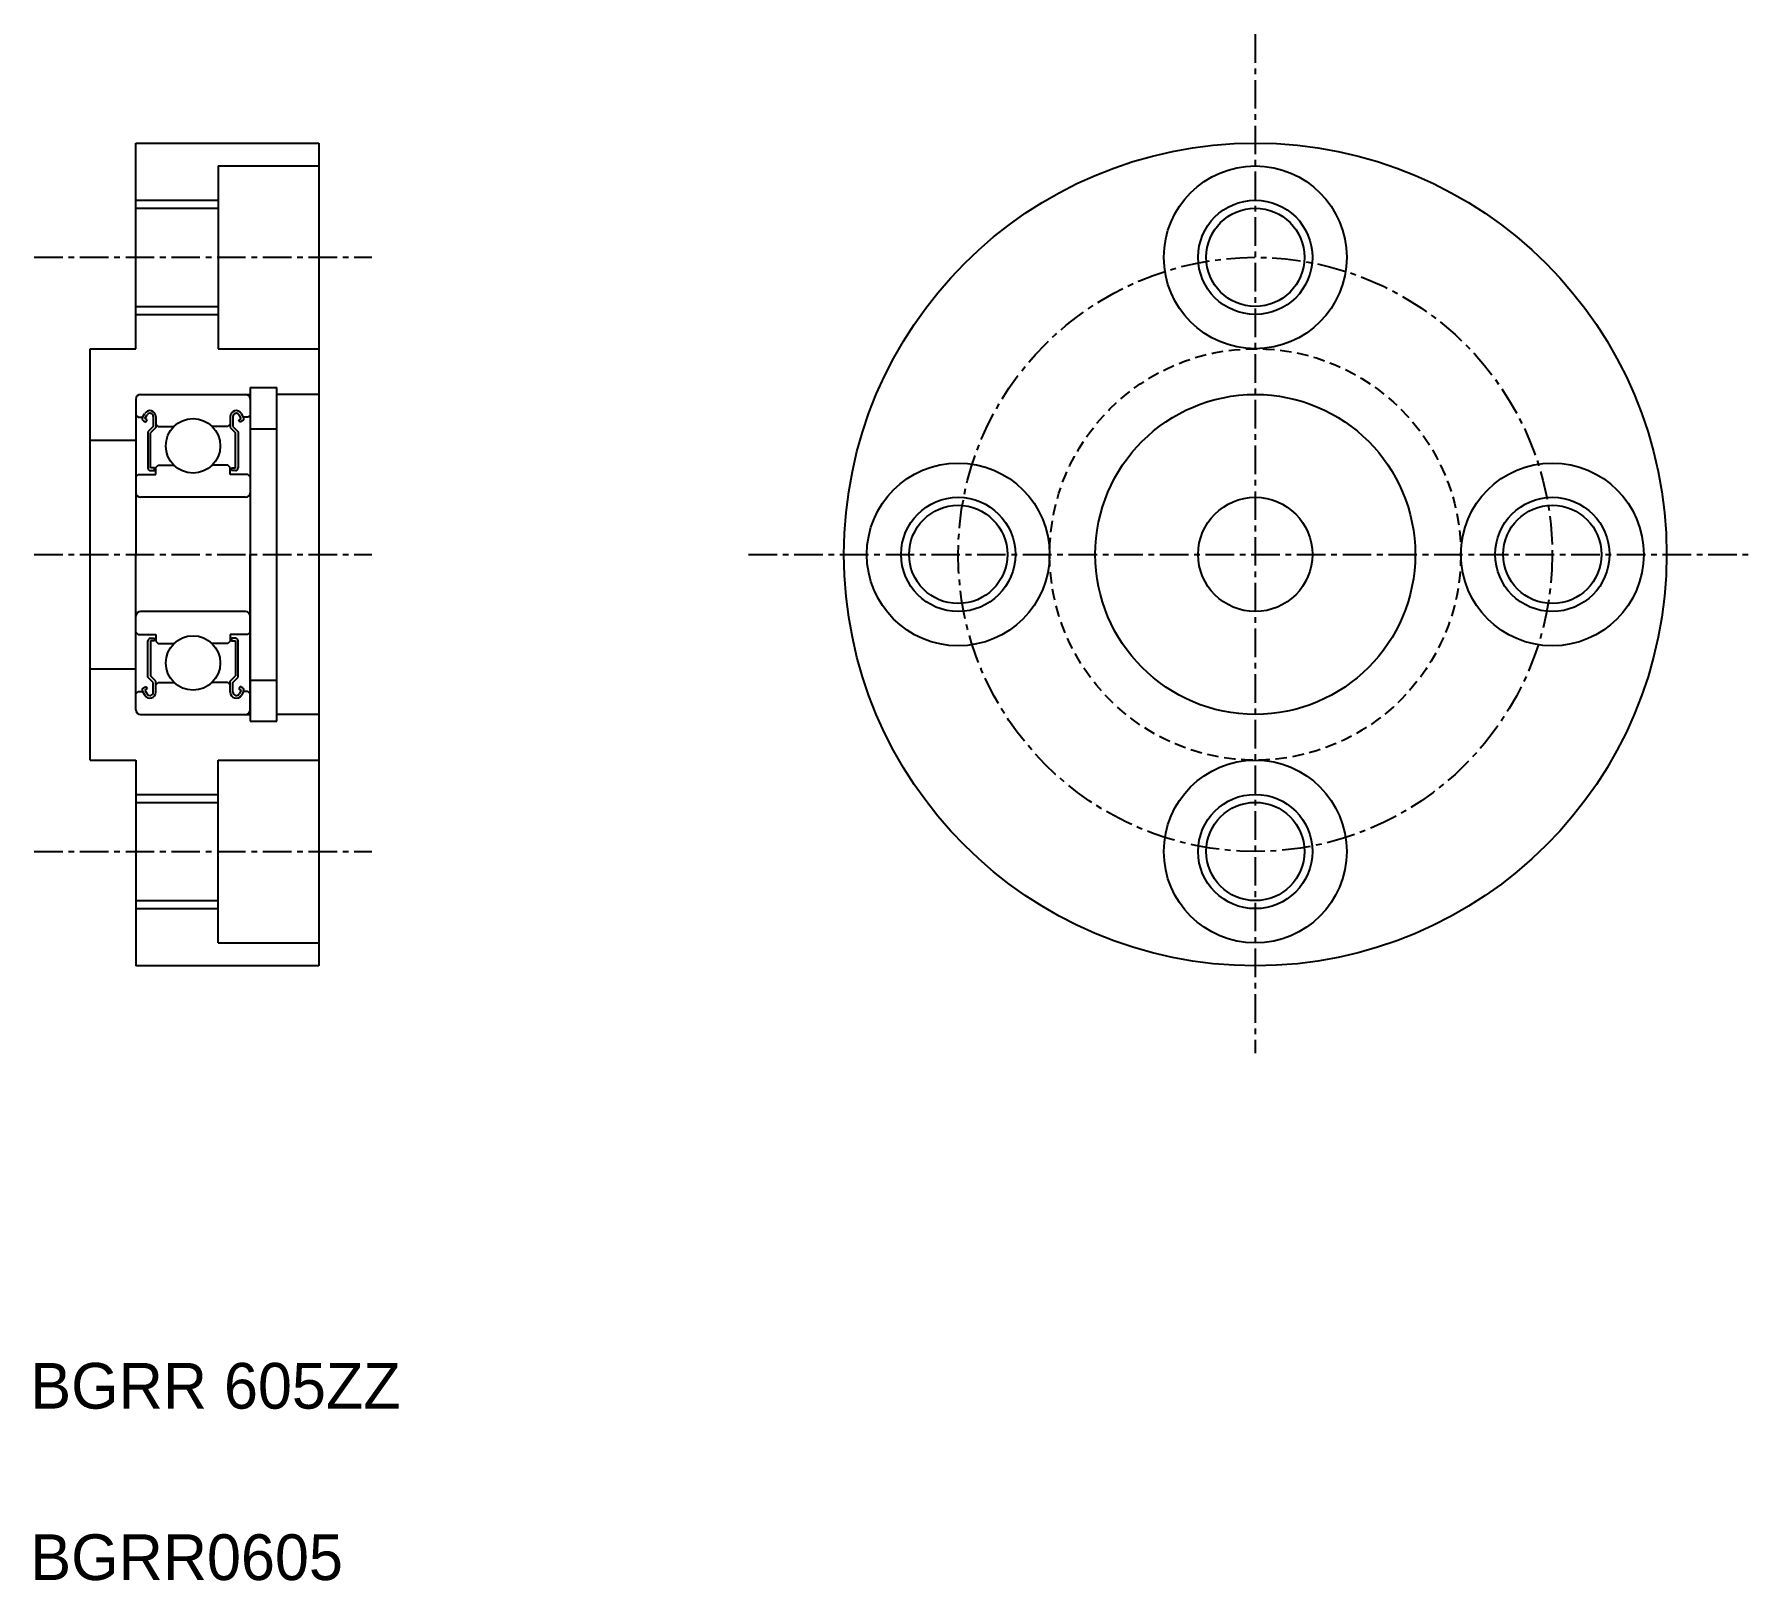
# Model space of a CAD drawing. Extents: x 129.8 to 204.9, y 83.6 to 151.3.
import ezdxf

# ---------------------------------------------------------------- set-up
doc = ezdxf.new("R2010")
doc.units = 0
doc.linetypes.add('CENTER', pattern=[2, 1.25, -0.25, 0.25, -0.25])
doc.linetypes.add('DASHED', pattern=[0.75, 0.5, -0.25])
doc.layers.get('0').update_dxf_attribs({"linetype": 'CONTINUOUS'})
doc.layers.add('CENTER', color=1, linetype='CENTER')

msp = doc.modelspace()

# ---------------------------------------------------------------- linework, layer by layer
at = {"color": 7, "linetype": 'CONTINUOUS'}
for p, q in [((134.283, 146.5), (142.283, 146.5)), ((134.283, 137.5), (134.283, 146.5)), ((142.283, 146.5), (142.283, 110.5)), ((137.883, 145.5), (137.883, 137.5)), ((137.883, 145.5), (142.283, 145.5)), ((137.883, 144.75), (137.883, 138.25)), ((134.283, 143.65), (137.883, 143.65)), ((134.283, 139.35), (137.883, 139.35)), ((132.283, 119.5), (132.283, 137.5)), ((132.283, 137.5), (134.283, 137.5)), ((137.883, 137.5), (142.283, 137.5)), ((134.283, 135.3), (134.283, 128.5)), ((134.483, 135.5), (139.283, 135.5)), ((139.283, 135.8), (139.283, 128.5)), ((139.283, 135.8), (140.443, 135.8)), ((139.283, 135.3), (139.283, 121.2)), ((140.443, 121.2), (140.443, 135.8)), ((142.283, 135.5), (140.443, 135.5)), ((134.283, 134.6), (134.383, 134.5)), ((134.383, 134.5), (134.574, 134.5)), ((134.574, 134.5), (134.669, 134.66)), ((134.616, 134.341), (134.717, 134.282)), ((134.674, 134.441), (134.769, 134.602)), ((134.775, 134.383), (134.674, 134.441)), ((134.717, 134.282), (134.775, 134.383)), ((135.039, 134.53), (135.039, 134.1)), ((135.156, 134.53), (135.156, 134.051)), ((138.41, 134.53), (138.41, 134.051)), ((138.526, 134.53), (138.526, 134.1)), ((138.79, 134.383), (138.891, 134.441)), ((138.848, 134.282), (138.79, 134.383)), ((138.891, 134.441), (138.796, 134.602)), ((138.949, 134.341), (138.848, 134.282)), ((138.992, 134.5), (138.897, 134.66)), ((139.183, 134.5), (138.992, 134.5)), ((139.283, 134.6), (139.183, 134.5)), ((135.039, 134.1), (134.806, 133.867)), ((134.806, 133.867), (134.806, 132.286)), ((135.156, 134.051), (134.923, 133.819)), ((134.923, 132.286), (134.923, 133.819)), ((135.156, 134.2), (135.256, 134.1)), ((135.256, 134.1), (135.949, 134.1)), ((138.31, 134.1), (137.616, 134.1)), ((138.41, 134.2), (138.31, 134.1)), ((138.41, 134.051), (138.642, 133.819)), ((138.526, 134.1), (138.759, 133.867)), ((138.642, 132.286), (138.642, 133.819)), ((138.759, 133.867), (138.759, 132.286)), ((139.283, 134), (140.443, 134)), ((132.283, 133.5), (134.283, 133.5)), ((135.097, 132.286), (134.923, 132.286)), ((134.923, 132.17), (135.097, 132.17)), ((135.097, 132.17), (135.097, 132.286)), ((135.156, 132.3), (135.256, 132.4)), ((135.156, 132), (135.156, 132.3)), ((135.256, 132.4), (135.949, 132.4)), ((138.31, 132.4), (137.616, 132.4)), ((138.41, 132.3), (138.31, 132.4)), ((138.41, 132), (138.41, 132.3)), ((138.468, 132.17), (138.468, 132.286)), ((138.468, 132.286), (138.642, 132.286)), ((138.642, 132.17), (138.468, 132.17)), ((134.283, 131.9), (134.383, 132)), ((134.383, 132), (135.156, 132)), ((139.183, 132), (138.41, 132)), ((139.283, 131.9), (139.183, 132)), ((139.083, 131), (134.483, 131)), ((132.283, 128.5), (132.283, 128.5)), ((134.283, 121.7), (134.283, 128.5)), ((139.283, 121.7), (139.283, 128.5)), ((139.083, 126), (134.483, 126)), ((134.283, 125.1), (134.383, 125)), ((134.383, 125), (135.156, 125)), ((134.806, 123.132), (134.806, 124.713)), ((134.923, 124.83), (135.097, 124.83)), ((134.923, 124.713), (134.923, 123.181)), ((135.097, 124.713), (134.923, 124.713)), ((135.097, 124.83), (135.097, 124.713)), ((135.156, 125), (135.156, 124.7)), ((135.156, 124.7), (135.256, 124.6)), ((135.256, 124.6), (135.949, 124.6)), ((138.31, 124.6), (137.616, 124.6)), ((138.41, 124.7), (138.31, 124.6)), ((138.41, 125), (138.41, 124.7)), ((139.183, 125), (138.41, 125)), ((138.468, 124.83), (138.468, 124.713)), ((138.642, 124.83), (138.468, 124.83)), ((138.468, 124.713), (138.642, 124.713)), ((138.642, 124.713), (138.642, 123.181)), ((138.759, 123.132), (138.759, 124.713)), ((139.283, 125.1), (139.183, 125)), ((132.283, 124), (132.283, 124)), ((132.283, 123.5), (134.283, 123.5)), ((135.039, 122.9), (134.806, 123.132)), ((135.156, 122.948), (134.923, 123.181)), ((138.41, 122.948), (138.642, 123.181)), ((138.526, 122.9), (138.759, 123.132)), ((134.283, 122.4), (134.383, 122.5)), ((134.383, 122.5), (134.574, 122.5)), ((134.574, 122.5), (134.669, 122.339)), ((134.616, 122.659), (134.717, 122.717)), ((134.775, 122.616), (134.674, 122.558)), ((134.674, 122.558), (134.769, 122.397)), ((134.717, 122.717), (134.775, 122.616)), ((135.039, 122.47), (135.039, 122.9)), ((135.156, 122.47), (135.156, 122.948)), ((135.156, 122.8), (135.256, 122.9)), ((135.256, 122.9), (135.949, 122.9)), ((138.31, 122.9), (137.616, 122.9)), ((138.41, 122.8), (138.31, 122.9)), ((138.41, 122.47), (138.41, 122.948)), ((138.526, 122.47), (138.526, 122.9)), ((138.848, 122.717), (138.79, 122.616)), ((138.79, 122.616), (138.891, 122.558)), ((138.891, 122.558), (138.796, 122.397)), ((138.949, 122.659), (138.848, 122.717)), ((138.992, 122.5), (138.897, 122.339)), ((139.183, 122.5), (138.992, 122.5)), ((139.283, 122.4), (139.183, 122.5)), ((139.283, 123), (140.443, 123)), ((134.483, 121.5), (139.283, 121.5)), ((139.283, 121.2), (140.443, 121.2)), ((142.283, 121.5), (140.443, 121.5)), ((132.283, 119.5), (134.283, 119.5)), ((134.283, 119.5), (134.283, 110.5)), ((137.883, 111.5), (137.883, 119.5)), ((137.883, 119.5), (142.283, 119.5)), ((137.883, 112.25), (137.883, 118.75)), ((134.283, 117.65), (137.883, 117.65)), ((134.283, 113.35), (137.883, 113.35)), ((137.883, 111.5), (142.283, 111.5)), ((142.283, 110.5), (134.283, 110.5))]:
    msp.add_line(p, q, dxfattribs=at)
at = {"color": 3, "linetype": 'CONTINUOUS'}
for p, q in [((134.283, 144), (137.883, 144)), ((134.283, 139), (137.883, 139)), ((134.283, 118), (137.883, 118)), ((134.283, 113), (137.883, 113))]:
    msp.add_line(p, q, dxfattribs=at)
at = {"color": 7, "linetype": 'CONTINUOUS'}
for centre, radius in [((183.27, 128.5), 18), ((183.27, 141.5), 4), ((183.27, 141.5), 2.15), ((183.27, 128.5), 7), ((136.783, 133.25), 1.191), ((170.27, 128.5), 4), ((196.27, 128.5), 4), ((170.27, 128.5), 2.15), ((183.27, 128.5), 2.5), ((196.27, 128.5), 2.15), ((136.783, 123.75), 1.191), ((183.27, 115.5), 4), ((183.27, 115.5), 2.15)]:
    msp.add_circle(centre, radius, dxfattribs=at)
at = {"color": 3, "linetype": 'CONTINUOUS'}
for centre in [(183.27, 141.5), (170.27, 128.5), (196.27, 128.5), (183.27, 115.5)]:
    msp.add_circle(centre, 2.5, dxfattribs=at)
at = {"color": 3, "linetype": 'DASHED'}
msp.add_circle((183.27, 128.5), 9, dxfattribs=at)
at = {"color": 7, "linetype": 'CONTINUOUS'}
for centre, radius, start, end in [((134.483, 135.3), 0.2, 90, 180), ((139.083, 135.3), 0.2, 0, 90), ((134.674, 134.441), 0.116, 150.00319, 239.99854), ((134.895, 134.53), 0.261, 0, 150.00011), ((134.895, 134.53), 0.145, 0, 149.99983), ((138.671, 134.53), 0.261, 29.99989, 180), ((138.671, 134.53), 0.145, 30.00017, 180), ((138.891, 134.441), 0.116, 300.00146, 29.99681), ((134.923, 132.286), 0.116, 180.00005, 270.00003), ((138.642, 132.286), 0.116, 269.99997, 359.99995), ((134.483, 131.2), 0.2, 180, 270), ((139.083, 131.2), 0.2, 270, 0), ((134.483, 125.8), 0.2, 90, 180), ((139.083, 125.8), 0.2, 0, 90), ((134.923, 124.713), 0.116, 89.99997, 179.99995), ((138.642, 124.713), 0.116, 0.00005, 90.00003), ((134.674, 122.558), 0.116, 120.00146, 209.99681), ((134.895, 122.47), 0.261, 209.99989, 0), ((134.895, 122.47), 0.145, 210.00017, 0), ((138.671, 122.47), 0.261, 180, 330.00011), ((138.671, 122.47), 0.145, 180, 329.99983), ((138.891, 122.558), 0.116, 330.00319, 59.99854), ((134.483, 121.7), 0.2, 180, 270), ((139.083, 121.7), 0.2, 270, 0)]:
    msp.add_arc(centre, radius, start, end, dxfattribs=at)
at = {"layer": 'CENTER', "color": 1, "linetype": 'CENTER'}
for p, q in [((183.27, 151.259), (183.27, 106.67)), ((129.835, 141.5), (144.614, 141.5)), ((129.835, 128.5), (144.614, 128.5)), ((161.095, 128.5), (204.864, 128.5)), ((129.835, 115.5), (144.614, 115.5))]:
    msp.add_line(p, q, dxfattribs=at)
msp.add_circle((183.27, 128.5), 13, dxfattribs=at)

# ---------------------------------------------------------------- texts
at = {"color": 7, "linetype": 'CONTINUOUS'}
for s, p in [('BGRR 605ZZ', (129.665, 91.122)), ('BGRR0605', (129.665, 83.622))]:
    msp.add_text(s, height=2, dxfattribs=at).set_placement(p)

doc.saveas('drawing.dxf')
